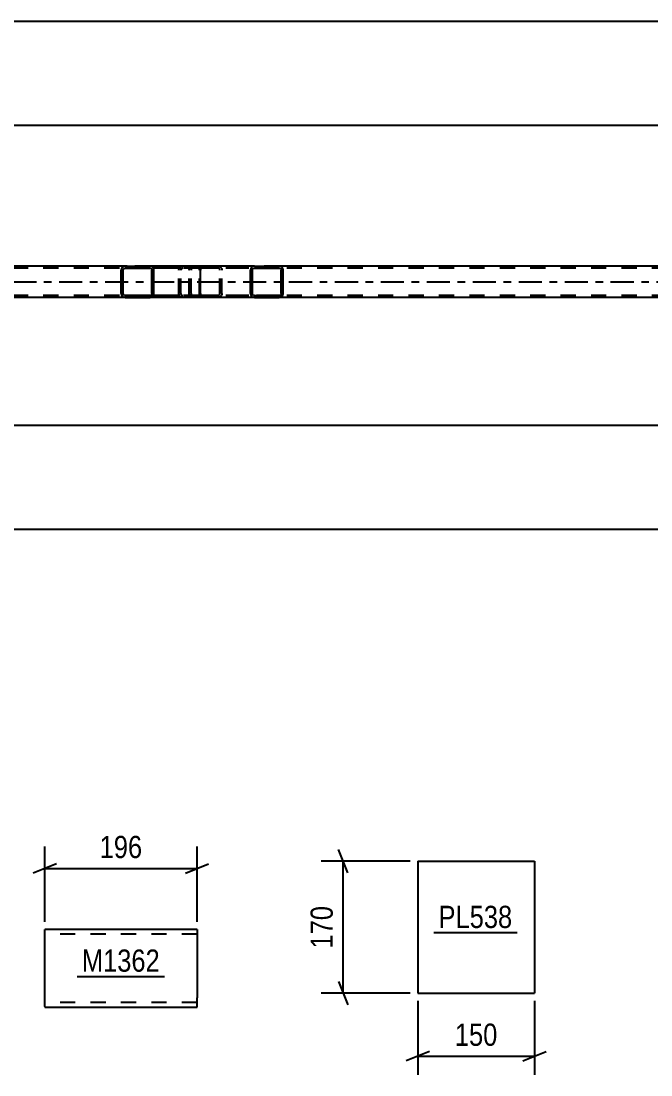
# Model space of a CAD drawing. Header units: millimetres. Extents: x 0 to 841, y 0 to 594.
# Drawn here: x 485.7 to 566.8, y 128.8 to 264.6 of the extents above; entities that cross this region are included whole.
import ezdxf

# ---------------------------------------------------------------- set-up
doc = ezdxf.new("R2010")
doc.units = ezdxf.units.MM
doc.linetypes.add('DXK_LINE_DOT2', pattern=[3.9198, 1.9599, -1.9599])
doc.linetypes.add('DXK_LINE_DOT3', pattern=[5.9187, 2.979, -0.9799, 0.9799, -0.9799])
doc.styles.add('Arial Narrow', font='ARIALN.TTF', dxfattribs={"height": 0.2})

# ---------------------------------------------------------------- blocks, each defined once
blk = doc.blocks.new('Part-122573538-4947 - 4939')
at = {"linetype": 'Continuous'}
h = blk.add_hatch(dxfattribs=at)
h.set_pattern_fill('', scale=0.7, style=0, pattern_type=0)
h.set_pattern_definition([(45, (502.736, 232.6611), (-1.57154, 1.57154), [])])
h.paths.add_polyline_path([(502.77, 232.48), (502.74, 232.66), (502.63, 232.82), (502.46, 232.92), (502.27, 232.96), (499.08, 232.96), (498.88, 232.92), (498.72, 232.82), (498.61, 232.66), (498.57, 232.48), (498.57, 229.44), (498.61, 229.25), (498.72, 229.1), (498.88, 228.99), (499.08, 228.96), (502.27, 228.96), (502.46, 228.99), (502.63, 229.1), (502.74, 229.25), (502.77, 229.44)])
h.paths.add_polyline_path([(502.5, 229.35), (502.45, 229.27), (502.37, 229.22), (502.27, 229.2), (499.08, 229.2), (498.98, 229.22), (498.9, 229.27), (498.84, 229.35), (498.82, 229.44), (498.82, 232.48), (498.84, 232.57), (498.9, 232.65), (498.98, 232.7), (499.08, 232.72), (502.27, 232.72), (502.37, 232.7), (502.45, 232.65), (502.5, 232.57), (502.52, 232.48), (502.52, 229.44)])
at = {"color": 2, "linetype": 'Continuous'}
for p, q in [((498.61, 232.66), (498.57, 232.48)), ((498.57, 229.44), (498.57, 232.48)), ((498.82, 232.48), (498.84, 232.57)), ((498.82, 229.44), (498.82, 232.48)), ((498.84, 232.57), (498.9, 232.65)), ((499.08, 232.96), (498.88, 232.92)), ((498.9, 232.65), (498.98, 232.7)), ((498.98, 232.7), (499.08, 232.72)), ((499.08, 232.96), (502.27, 232.96)), ((499.08, 232.72), (502.27, 232.72)), ((508.53, 232.96), (502.27, 232.96)), ((502.46, 232.92), (502.27, 232.96)), ((502.27, 232.72), (502.37, 232.7)), ((502.37, 232.7), (502.45, 232.65)), ((502.45, 232.65), (502.5, 232.57)), ((502.5, 232.57), (502.52, 232.48)), ((502.52, 229.44), (502.52, 232.48)), ((502.77, 232.48), (502.74, 232.66)), ((502.77, 229.44), (502.77, 232.48)), ((508.53, 232.96), (508.63, 232.92)), ((508.63, 232.92), (508.71, 232.82)), ((508.71, 232.82), (508.77, 232.66)), ((508.77, 232.66), (508.79, 232.48)), ((508.79, 229.44), (508.79, 232.48)), ((498.57, 229.44), (498.61, 229.25)), ((498.84, 229.35), (498.82, 229.44)), ((498.9, 229.27), (498.84, 229.35)), ((498.88, 228.99), (499.08, 228.96)), ((498.98, 229.22), (498.9, 229.27)), ((499.08, 229.2), (498.98, 229.22)), ((499.08, 229.2), (502.27, 229.2)), ((499.08, 228.96), (502.27, 228.96)), ((502.37, 229.22), (502.27, 229.2)), ((502.27, 228.96), (502.46, 228.99)), ((508.53, 228.96), (502.27, 228.96)), ((502.45, 229.27), (502.37, 229.22)), ((502.5, 229.35), (502.45, 229.27)), ((502.52, 229.44), (502.5, 229.35)), ((502.74, 229.25), (502.77, 229.44)), ((508.63, 228.99), (508.53, 228.96)), ((508.71, 229.1), (508.63, 228.99)), ((508.77, 229.25), (508.71, 229.1)), ((508.79, 229.44), (508.77, 229.25))]:
    blk.add_line(p, q, dxfattribs=at)
at = {"color": 7, "linetype": 'DXK_LINE_DOT2'}
for p, q in [((502.27, 232.96), (499.08, 232.96)), ((508.53, 232.72), (499.08, 232.72)), ((505.98, 232.48), (506.02, 232.66)), ((505.98, 229.44), (505.98, 232.48)), ((506.25, 232.57), (506.23, 232.48)), ((506.23, 229.44), (506.23, 232.48)), ((506.31, 232.65), (506.25, 232.57)), ((506.29, 232.92), (506.49, 232.96)), ((506.31, 232.65), (506.33, 232.66)), ((506.33, 232.66), (506.39, 232.7)), ((506.39, 232.7), (506.49, 232.72)), ((507.3, 232.72), (507.3, 232.96)), ((508.58, 232.7), (508.53, 232.72)), ((508.62, 232.65), (508.58, 232.7)), ((508.65, 232.57), (508.62, 232.65)), ((508.66, 232.48), (508.65, 232.57)), ((508.66, 229.44), (508.66, 232.48)), ((508.53, 229.2), (499.08, 229.2)), ((502.27, 228.96), (499.08, 228.96)), ((506.02, 229.25), (505.98, 229.44)), ((506.23, 229.44), (506.25, 229.35)), ((506.25, 229.35), (506.31, 229.27)), ((506.49, 228.96), (506.29, 228.99)), ((506.31, 229.27), (506.33, 229.25)), ((506.33, 229.25), (506.39, 229.22)), ((506.39, 229.22), (506.49, 229.2)), ((507.3, 228.96), (507.3, 229.2)), ((508.53, 229.2), (508.58, 229.22)), ((508.58, 229.22), (508.62, 229.27)), ((508.62, 229.27), (508.65, 229.35)), ((508.65, 229.35), (508.66, 229.44))]:
    blk.add_line(p, q, dxfattribs=at)
at = {"color": 2, "linetype": 'Continuous'}
for centre, start, end in [((499.06, 232.46), 111.1034, 156.0535), ((502.29, 232.46), 23.9465, 68.8966), ((499.06, 229.45), 203.9465, 248.8966), ((502.29, 229.45), 291.1034, 336.0535)]:
    blk.add_arc(centre, 0.493, start, end, dxfattribs=at)
at = {"color": 7, "linetype": 'DXK_LINE_DOT2'}
for centre, start, end in [((506.47, 232.46), 111.1034, 156.0535), ((506.47, 229.45), 203.9465, 248.8966)]:
    blk.add_arc(centre, 0.493, start, end, dxfattribs=at)
blk = doc.blocks.new('Part-122573538-5002 - 4939')
at = {"linetype": 'Continuous'}
h = blk.add_hatch(dxfattribs=at)
h.set_pattern_fill('', scale=0.7, style=0, pattern_type=0)
h.set_pattern_definition([(45, (519.3924, 232.6611), (-1.57154, 1.57154), [])])
h.paths.add_polyline_path([(519.43, 232.48), (519.39, 232.66), (519.28, 232.82), (519.12, 232.92), (518.92, 232.96), (515.71, 232.96), (515.51, 232.92), (515.35, 232.82), (515.24, 232.66), (515.2, 232.48), (515.2, 229.44), (515.24, 229.25), (515.35, 229.1), (515.51, 228.99), (515.71, 228.96), (518.92, 228.96), (519.12, 228.99), (519.28, 229.1), (519.39, 229.25), (519.43, 229.44)])
h.paths.add_polyline_path([(519.16, 229.35), (519.1, 229.27), (519.02, 229.22), (518.92, 229.2), (515.71, 229.2), (515.61, 229.22), (515.53, 229.27), (515.47, 229.35), (515.45, 229.44), (515.45, 232.48), (515.47, 232.57), (515.53, 232.65), (515.61, 232.7), (515.71, 232.72), (518.92, 232.72), (519.02, 232.7), (519.1, 232.65), (519.16, 232.57), (519.18, 232.48), (519.18, 229.44)])
at = {"color": 7, "linetype": 'DXK_LINE_DOT2'}
for p, q in [((507.3, 232.48), (507.34, 232.66)), ((507.3, 229.44), (507.3, 232.48)), ((507.58, 232.57), (507.56, 232.48)), ((507.56, 229.44), (507.56, 232.48)), ((507.63, 232.65), (507.58, 232.57)), ((507.62, 232.92), (507.81, 232.96)), ((507.71, 232.7), (507.63, 232.65)), ((507.81, 232.72), (507.71, 232.7)), ((508.53, 232.96), (507.81, 232.96)), ((518.92, 232.72), (507.81, 232.72)), ((511.03, 232.96), (511.22, 232.92)), ((511.12, 232.7), (511.03, 232.72)), ((511.21, 232.65), (511.12, 232.7)), ((511.26, 232.57), (511.21, 232.65)), ((511.28, 232.48), (511.26, 232.57)), ((511.28, 229.44), (511.28, 232.48)), ((511.5, 232.66), (511.53, 232.48)), ((511.53, 229.44), (511.53, 232.48)), ((518.92, 232.96), (515.71, 232.96)), ((507.34, 229.25), (507.3, 229.44)), ((507.56, 229.44), (507.58, 229.35)), ((507.58, 229.35), (507.63, 229.27)), ((507.81, 228.96), (507.62, 228.99)), ((507.63, 229.27), (507.71, 229.22)), ((507.71, 229.22), (507.81, 229.2)), ((518.92, 229.2), (507.81, 229.2)), ((508.53, 228.96), (507.81, 228.96)), ((511.03, 229.2), (511.12, 229.22)), ((511.22, 228.99), (511.03, 228.96)), ((511.12, 229.22), (511.21, 229.27)), ((511.21, 229.27), (511.26, 229.35)), ((511.26, 229.35), (511.28, 229.44)), ((511.53, 229.44), (511.5, 229.25)), ((518.92, 228.96), (515.71, 228.96))]:
    blk.add_line(p, q, dxfattribs=at)
at = {"color": 2, "linetype": 'Continuous'}
for p, q in [((515.71, 232.96), (508.53, 232.96)), ((515.24, 232.66), (515.2, 232.48)), ((515.2, 229.44), (515.2, 232.48)), ((515.45, 232.48), (515.47, 232.57)), ((515.45, 229.44), (515.45, 232.48)), ((515.47, 232.57), (515.53, 232.65)), ((515.71, 232.96), (515.51, 232.92)), ((515.53, 232.65), (515.61, 232.7)), ((515.61, 232.7), (515.71, 232.72)), ((515.71, 232.96), (518.92, 232.96)), ((515.71, 232.72), (518.92, 232.72)), ((519.12, 232.92), (518.92, 232.96)), ((518.92, 232.72), (519.02, 232.7)), ((519.02, 232.7), (519.1, 232.65)), ((519.1, 232.65), (519.16, 232.57)), ((519.16, 232.57), (519.18, 232.48)), ((519.18, 229.44), (519.18, 232.48)), ((519.43, 232.48), (519.39, 232.66)), ((519.43, 229.44), (519.43, 232.48)), ((515.71, 228.96), (508.53, 228.96)), ((515.2, 229.44), (515.24, 229.25)), ((515.47, 229.35), (515.45, 229.44)), ((515.53, 229.27), (515.47, 229.35)), ((515.51, 228.99), (515.71, 228.96)), ((515.61, 229.22), (515.53, 229.27)), ((515.71, 229.2), (515.61, 229.22)), ((515.71, 229.2), (518.92, 229.2)), ((515.71, 228.96), (518.92, 228.96)), ((519.02, 229.22), (518.92, 229.2)), ((518.92, 228.96), (519.12, 228.99)), ((519.1, 229.27), (519.02, 229.22)), ((519.16, 229.35), (519.1, 229.27)), ((519.18, 229.44), (519.16, 229.35)), ((519.39, 229.25), (519.43, 229.44))]:
    blk.add_line(p, q, dxfattribs=at)
at = {"color": 7, "linetype": 'DXK_LINE_DOT2'}
for centre, start, end in [((507.79, 232.46), 110.9282, 155.8647), ((511.04, 232.46), 24.1353, 69.0718), ((507.79, 229.46), 204.1353, 249.0718), ((511.04, 229.46), 290.9282, 335.8647)]:
    blk.add_arc(centre, 0.495, start, end, dxfattribs=at)
at = {"color": 2, "linetype": 'Continuous'}
for centre, start, end in [((515.69, 232.46), 110.9282, 155.8647), ((518.94, 232.46), 24.1353, 69.0718), ((515.69, 229.46), 204.1353, 249.0718), ((518.94, 229.46), 290.9282, 335.8647)]:
    blk.add_arc(centre, 0.495, start, end, dxfattribs=at)
blk = doc.blocks.new('Part-122573538-5116 - 4939')
at = {"color": 7, "linetype": 'DXK_LINE_DOT2'}
for p, q in [((729.59, 232.72), (76.26, 232.72)), ((518.92, 232.96), (499.08, 232.96)), ((729.59, 229.2), (76.26, 229.2)), ((688.14, 228.96), (245.25, 228.96)), ((518.92, 228.96), (499.08, 228.96))]:
    blk.add_line(p, q, dxfattribs=at)
at = {"color": 2, "linetype": 'Continuous'}
for p, q in [((499.08, 232.96), (434.32, 232.96)), ((583.68, 232.96), (518.92, 232.96)), ((499.08, 228.96), (434.32, 228.96)), ((583.68, 228.96), (518.92, 228.96))]:
    blk.add_line(p, q, dxfattribs=at)
at = {"color": 7, "linetype": 'DXK_LINE_DOT3'}
blk.add_line((76.26, 230.96), (729.59, 230.96), dxfattribs=at)
blk = doc.blocks.new('Part-122573538-5919 - 5915')
at = {"color": 2, "linetype": 'Continuous'}
for p, q in [((536.77, 156.31), (551.77, 156.32)), ((536.77, 156.31), (536.78, 139.31)), ((551.77, 156.32), (551.78, 139.32)), ((536.78, 139.31), (551.78, 139.32))]:
    blk.add_line(p, q, dxfattribs=at)
blk = doc.blocks.new('Part-122573538-2164 - 2150')
at = {"color": 2, "linetype": 'Continuous'}
for p, q in [((508.32, 147.52), (488.72, 147.52)), ((488.72, 137.61), (488.72, 147.52)), ((508.32, 147.52), (508.32, 138.72)), ((508.32, 137.52), (508.32, 138.72)), ((488.72, 137.61), (488.72, 137.52)), ((488.72, 137.52), (508.32, 137.52))]:
    blk.add_line(p, q, dxfattribs=at)
at = {"color": 7, "linetype": 'DXK_LINE_DOT2'}
for p, q in [((508.32, 146.92), (488.72, 146.92)), ((508.32, 138.17), (508.32, 138.49)), ((488.72, 138.12), (488.72, 138.16)), ((508.32, 138.12), (488.72, 138.12)), ((508.32, 138.12), (508.32, 138.17))]:
    blk.add_line(p, q, dxfattribs=at)
blk = doc.blocks.new('StraightDimension-122573538-5248 - 4939')
at = {"color": 7, "linetype": 'Continuous'}
blk.add_line((67.64, 264.55), (738.21, 264.55), dxfattribs=at)
blk = doc.blocks.new('StraightDimension-122573538-5277 - 4939')
at = {"color": 7, "linetype": 'Continuous'}
blk.add_line((337.26, 212.49), (591.08, 212.49), dxfattribs=at)
blk = doc.blocks.new('StraightDimension-122573538-5286 - 4939')
at = {"color": 7, "linetype": 'Continuous'}
blk.add_line((67, 199.08), (738.85, 199.08), dxfattribs=at)
blk = doc.blocks.new('StraightDimension-122573538-5305 - 4939')
at = {"color": 7, "linetype": 'Continuous'}
blk.add_line((337.26, 251.15), (591.08, 251.15), dxfattribs=at)
blk = doc.blocks.new('StraightDimension-122573538-5921 - 5915')
at = {"color": 7, "linetype": 'Continuous'}
for p, q in [((527.76, 154.81), (526.56, 157.81)), ((535.77, 156.31), (524.31, 156.31)), ((527.16, 139.31), (527.16, 156.31)), ((526.56, 140.81), (527.76, 137.81)), ((535.78, 139.31), (524.31, 139.31))]:
    blk.add_line(p, q, dxfattribs=at)
at = {"color": 0}
blk.add_wipeout([(526.41, 151.16), (522.21, 151.16), (522.21, 144.47), (526.41, 144.47)], dxfattribs=at)
at = {"color": 3, "style": 'Arial Narrow'}
blk.add_text('170', height=2.863, rotation=90.0002, dxfattribs=at).set_placement((525.81, 145.07))
blk = doc.blocks.new('StraightDimension-122573538-5932 - 5915')
at = {"color": 7, "linetype": 'Continuous'}
for p, q in [((536.78, 138.31), (536.78, 128.78)), ((551.78, 138.32), (551.78, 128.78)), ((538.28, 131.78), (535.28, 130.58)), ((550.28, 130.58), (553.28, 131.78)), ((536.78, 131.18), (551.78, 131.18))]:
    blk.add_line(p, q, dxfattribs=at)
at = {"color": 0}
blk.add_wipeout([(547.62, 131.93), (547.62, 136.13), (540.93, 136.13), (540.93, 131.93)], dxfattribs=at)
at = {"color": 3, "style": 'Arial Narrow'}
blk.add_text('150', height=2.863, dxfattribs=at).set_placement((541.53, 132.53))
blk = doc.blocks.new('StraightDimension-122573538-2166 - 2150')
at = {"color": 7, "linetype": 'Continuous'}
for p, q in [((488.72, 148.52), (488.72, 158.22)), ((508.32, 148.52), (508.32, 158.22)), ((490.22, 155.97), (487.22, 154.77)), ((488.72, 155.37), (508.32, 155.37)), ((506.82, 154.77), (509.82, 155.97))]:
    blk.add_line(p, q, dxfattribs=at)
at = {"color": 0}
blk.add_wipeout([(501.86, 156.12), (501.86, 160.32), (495.18, 160.32), (495.18, 156.12)], dxfattribs=at)
at = {"color": 3, "style": 'Arial Narrow'}
blk.add_text('196', height=2.863, dxfattribs=at).set_placement((495.78, 156.72))
blk = doc.blocks.new('Mark-122573538-5917 - 5915')
at = {"color": 0}
blk.add_wipeout([(548.94, 147.71), (548.94, 150.71), (539.43, 150.71), (539.43, 147.71)], dxfattribs=at)
blk.add_wipeout([(548.94, 147.71), (548.94, 150.71), (539.43, 150.71), (539.43, 147.71)], dxfattribs=at)
at = {"color": 30, "linetype": 'Continuous'}
blk.add_line((538.83, 147.11), (549.54, 147.11), dxfattribs=at)
at = {"color": 3, "style": 'Arial Narrow'}
blk.add_text('PL538', height=2.863, dxfattribs=at).set_placement((539.43, 147.71))
blk = doc.blocks.new('Mark-122573538-2162 - 2150')
at = {"color": 0}
blk.add_wipeout([(503.54, 142.08), (503.54, 145.08), (493.49, 145.08), (493.49, 142.08)], dxfattribs=at)
blk.add_wipeout([(503.54, 142.08), (503.54, 145.08), (493.49, 145.08), (493.49, 142.08)], dxfattribs=at)
at = {"color": 30, "linetype": 'Continuous'}
blk.add_line((492.89, 141.48), (504.14, 141.48), dxfattribs=at)
at = {"color": 3, "style": 'Arial Narrow'}
blk.add_text('M1362', height=2.863, dxfattribs=at).set_placement((493.49, 142.08))

msp = doc.modelspace()

# ---------------------------------------------------------------- block references
for name in ['StraightDimension-122573538-5248 - 4939', 'Part-122573538-5116 - 4939', 'Part-122573538-4947 - 4939', 'Part-122573538-5002 - 4939', 'StraightDimension-122573538-5277 - 4939', 'StraightDimension-122573538-2166 - 2150', 'StraightDimension-122573538-5921 - 5915', 'Part-122573538-5919 - 5915', 'Part-122573538-2164 - 2150']:
    msp.add_blockref(name, (0, 0))

# ---------------------------------------------------------------- next in the draw order: block references
for name in ['StraightDimension-122573538-5305 - 4939', 'StraightDimension-122573538-5286 - 4939', 'Mark-122573538-5917 - 5915', 'Mark-122573538-2162 - 2150', 'StraightDimension-122573538-5932 - 5915']:
    msp.add_blockref(name, (0, 0))

doc.saveas('drawing.dxf')
